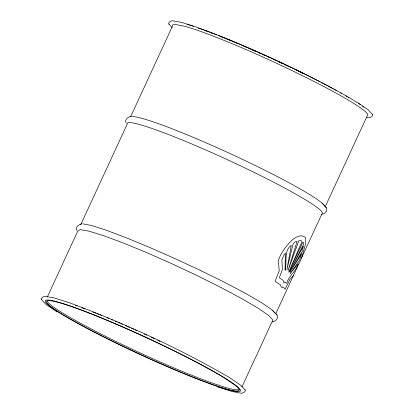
<?xml version="1.0" encoding="UTF-8"?>
<svg xmlns="http://www.w3.org/2000/svg" width="414" height="414" viewBox="0 0 414 414"><rect width="100%" height="100%" fill="white"/><g stroke="black" fill="none" stroke-linecap="round" stroke-linejoin="round"><path stroke-width="0.62" d="M275.708 313.874L322.423 212.78A107.505 8.994 24.8 0 0 221.267 156.901A107.505 8.994 24.8 0 0 127.227 124.071L80.746 224.662M301.527 258L305.087 245.838A30.9 6.298 -66.2 0 0 305.309 237.434C300.569 233.263 293.883 238.19 290.349 241.817C285.013 247.598 280.076 254.01 278.042 261.767L278.638 263.692L279.227 270.818L275.098 281.261L280.682 285.06C280.749 285.883 281.034 287.725 282.172 287.43A6.003 1.221 -66.2 0 0 282.659 287.021L282.922 286.845L285.111 289.163L289.955 279.388L293.407 275.569M47.289 297.066L77.728 231.193L80.176 229.63L89.113 231.188L103.914 235.789L123.579 243.111L146.763 252.654L171.903 263.744L197.266 275.646L221.133 287.559L241.869 298.67L258.072 308.197L268.66 315.447L272.888 319.981L241.947 386.94M130.57 116.831L172.591 25.896A107.505 8.994 24.8 0 1 174.993 24.426L183.888 26.077A107.505 8.994 24.8 0 1 292.015 70.597A107.505 8.994 24.8 0 1 367.787 114.606L325.228 206.71A107.505 8.994 24.8 0 0 236.844 156.72A107.505 8.994 24.8 0 0 132.433 116.531M82.784 223.834L91.437 225.464L106.119 230.163L125.846 237.605L149.252 247.272L174.713 258.465L200.376 270.409L224.44 282.255L245.233 293.195L261.317 302.536L271.662 309.589L275.305 313.445M81.858 223.772C78.945 224.378 74.779 227.25 76.963 230.582M321.414 214.468C324.711 214.048 329.042 210.074 325.709 207.01M272.236 321.921C275.533 321.502 279.864 317.528 276.531 314.469M131.9 116.36C128.666 116.22 123.874 119.589 126.141 123.124M366.421 117.26C368.284 118.652 373.94 116.836 372.295 114.192M217.014 386.743L232.332 391.572L241.548 393.284C243.049 393.077 246.402 391.603 244.964 389.76M197.199 27.334L181.668 22.428L172.452 20.716C170.951 20.923 167.598 22.397 169.036 24.24M251.686 49.597L255.138 50.855M242.449 45.571L246.49 47.351M248.804 48.371L250.532 49.137M251.702 49.649L255.231 51.207M259.35 53.023L260.525 53.541M262.88 54.581L264.644 55.357M267.589 56.656L269.281 57.448M273.866 59.595L275.025 60.133M279.077 62.033L282.55 63.658M285.448 65.008L289.5 66.902M356.899 102.061L367.896 109.534L372.502 114.409M245.171 389.978L240.565 385.103L229.356 377.506C178.563 347.983 124.873 323.463 69.868 302.903L54.337 297.997L45.121 296.284C43.62 296.491 40.267 297.971 41.705 299.808M41.498 299.591L46.104 304.466L57.101 311.939M168.829 24.022L172.115 27.5M322.009 203.103L326.31 207.657M272.831 310.562L277.132 315.111M187.024 24.322A107.505 8.994 24.8 0 1 193.571 26.33M197.613 27.681A107.505 8.994 24.8 0 1 242.568 45.312L267.708 56.402A107.505 8.994 24.8 0 1 353.556 100.297M354.006 100.576A107.505 8.994 24.8 0 1 356.594 102.201M358.4 103.376A107.505 8.994 24.8 0 1 360.599 104.851M362.55 106.227A107.505 8.994 24.8 0 1 363.839 107.185M197.944 28.002A106.025 8.87 24.8 0 1 200.019 28.711M200.723 28.959A106.025 8.87 24.8 0 1 203.445 29.922M204.573 30.325A106.025 8.87 24.8 0 1 209.888 32.276M211.114 32.742A106.025 8.87 24.8 0 1 216.827 34.926M218.126 35.438A106.025 8.87 24.8 0 1 220.098 36.209M220.641 36.427A106.025 8.87 24.8 0 1 308.596 76.026M309.729 76.595A106.025 8.87 24.8 0 1 315.815 79.679M316.353 79.954A106.025 8.87 24.8 0 1 320.001 81.832M321.202 82.453A106.025 8.87 24.8 0 1 326.501 85.232M327.65 85.843A106.025 8.87 24.8 0 1 332.654 88.524M333.725 89.108A106.025 8.87 24.8 0 1 336.846 90.821M340.546 92.886A106.025 8.87 24.8 0 1 341.747 93.559M345.768 95.872A106.025 8.87 24.8 0 1 346.865 96.509M347.936 97.14A106.025 8.87 24.8 0 1 348.976 97.761M204.526 30.419A107.505 8.994 24.8 0 1 206.25 31.05M211.036 32.835A107.505 8.994 24.8 0 1 212.889 33.544M220.372 36.463A107.505 8.994 24.8 0 1 223.757 37.814M224.911 38.274A107.505 8.994 24.8 0 1 226.655 38.983M227.835 39.465A107.505 8.994 24.8 0 1 229.615 40.189M232.016 41.183A107.505 8.994 24.8 0 1 233.832 41.938M235.054 42.445A107.505 8.994 24.8 0 1 236.891 43.216M295.901 69.945A107.505 8.994 24.8 0 1 303.483 73.651M75.514 305.382A107.505 8.994 24.8 0 1 77.195 305.987M81.879 307.721A107.505 8.994 24.8 0 1 84.937 308.875M93.041 312.032A107.505 8.994 24.8 0 1 95.857 313.155M97 313.615A107.505 8.994 24.8 0 1 98.739 314.314M99.914 314.79A107.505 8.994 24.8 0 1 101.689 315.515M107.112 317.761A107.505 8.994 24.8 0 1 108.949 318.526M111.407 319.561A107.505 8.994 24.8 0 1 112.644 320.084M115.118 321.14A107.505 8.994 24.8 0 1 116.815 321.864M117.949 322.356A107.505 8.994 24.8 0 1 119.672 323.096M120.826 323.593A107.505 8.994 24.8 0 1 122.565 324.353M125.489 325.632A107.505 8.994 24.8 0 1 127.253 326.408M128.433 326.925A107.505 8.994 24.8 0 1 129.618 327.448M131.393 328.24A107.505 8.994 24.8 0 1 133.763 329.296M134.948 329.829A107.505 8.994 24.8 0 1 136.723 330.626M144.3 334.072A107.505 8.994 24.8 0 1 146.623 335.138M151.281 337.296A107.505 8.994 24.8 0 1 154.769 338.931M157.667 340.298A107.505 8.994 24.8 0 1 159.97 341.384M239.478 389.362A106.025 8.87 24.8 0 1 143.104 354.312A106.025 8.87 24.8 0 1 47.258 301.242M285.184 261.519L285.106 270.218C287.316 262.285 283.445 250.78 291.265 245.367L286.835 269.912L293.205 243.577L295.203 241.874L297.128 241.336L288.025 270.627L298.779 240.782L300.611 240.441L301.713 240.984L301.992 241.678L288.698 272.143L302.82 242.345L303.162 242.19L303.488 242.842L303.395 244.607L289.474 271.812L303.405 246.045L302.427 250.967L289.898 272.365L301.713 253.627L299.591 260.049L289.847 274.058L298.121 263.827C296.279 271.444 288.884 275.564 286.736 283.062L286.369 283.342L284.925 281.815L283.952 282.695L283.662 282.483L283.295 280.516L279.709 277.996L279.517 277.266L282.395 269.364L281.867 259.894L283.807 255.407L285.422 253.006L285.184 261.519M234.924 385.129L224.46 378.018A106.025 8.87 24.8 0 0 62.002 303.467A106.025 8.87 24.8 0 0 129.592 349.416A106.025 8.87 24.8 0 0 234.924 385.129M76.357 322.604A107.505 8.994 24.8 0 0 238.05 391.644A107.505 8.994 24.8 0 0 114.16 323.21A107.505 8.994 24.8 0 0 76.357 322.604"/></g></svg>
